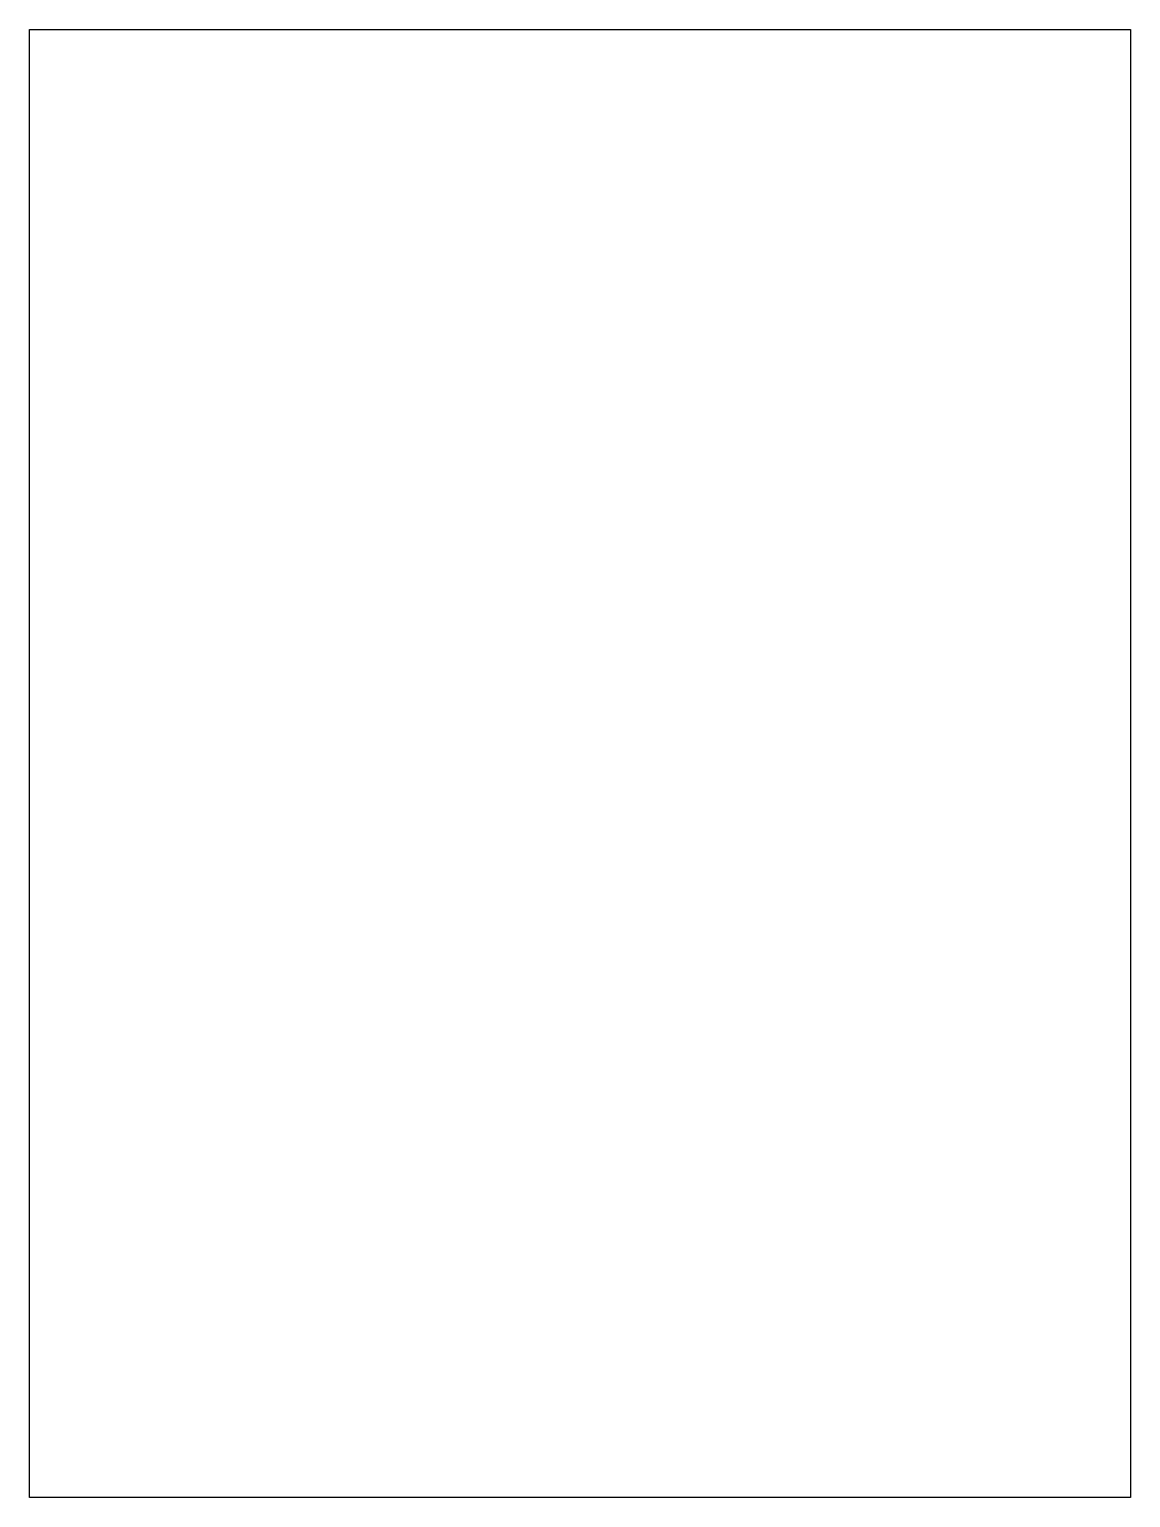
# Model space of a CAD drawing. Extents: x 36 to 126, y 165 to 285.
import ezdxf

# ---------------------------------------------------------------- set-up
doc = ezdxf.new("R2010")
doc.units = 0
doc.layers.add('Layer_1', color=7, linetype='CONTINUOUS')

msp = doc.modelspace()

# ---------------------------------------------------------------- linework, layer by layer
at = {"layer": 'Layer_1', "color": 7}
msp.add_lwpolyline([(35.546646, 284.638367), (125.546646, 284.638367), (125.546646, 164.638367), (35.546646, 164.638367)], close=True, dxfattribs=at)

doc.saveas('drawing.dxf')
